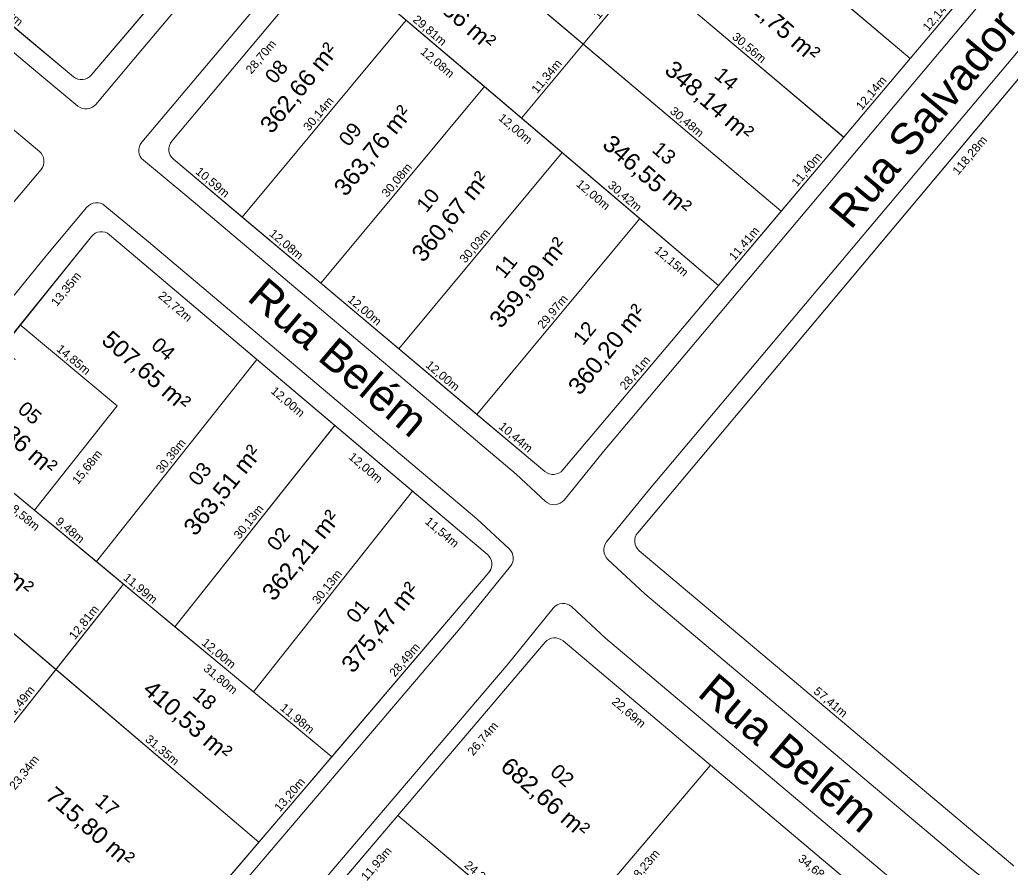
# Model space of a CAD drawing. Header units: metres. Extents: x 3808 to 8215, y 2374 to 6187.
# Drawn here: x 5269.8 to 5386, y 3129.2 to 3229.2 of the extents above; entities that cross this region are included whole.
import ezdxf

# ---------------------------------------------------------------- set-up
doc = ezdxf.new("R2010")
doc.units = ezdxf.units.M
for name, color, linetype in [('Areas Lotes', 1, 'Continuous'), ('Calçada', 8, 'Continuous'), ('COTAS', 7, 'Continuous'), ('Lote', 7, 'Continuous'), ('Nome das Ruas', 7, 'Continuous'), ('Nº Lote', 7, 'Continuous'), ('quadras', 7, 'Continuous')]:
    doc.layers.add(name, color=color, linetype=linetype)
doc.styles.add('Arial', font='arial.ttf')
doc.dimstyles.new('Copy(2) of ISO-25', dxfattribs={"dimtxt": 1, "dimasz": 2.5, "dimexe": 1.25, "dimexo": 0.625, "dimgap": 0.2, "dimtad": 1, "dimtoh": 1, "dimlfac": 1, "dimzin": 1, "dimtxsty": 'Arial', "dimblk": 'NONE', "dimcen": 0, "dimse1": 1, "dimse2": 1, "dimsd1": 1, "dimsd2": 1, "dimclrt": 256, "dimaunit": 1, "dimadec": 3, "dimazin": 0, "dimtfac": 1, "dimtmove": 0, "dimatfit": 3, "dimldrblk": 'NONE', "dimfxl": 1, "dimtolj": 1, "dimtzin": 0, "dimarcsym": 0})

# ---------------------------------------------------------------- blocks, each defined once
blk = doc.blocks.new('*D1633')
at = {"layer": 'Defpoints', "color": 0, "linetype": 'Continuous', "transparency": 16777216}
for p in [(5342.63, 3166.71), (5386.53, 3129.72), (5386.53, 3129.72)]:
    blk.add_point(p, dxfattribs=at)
at = {"layer": 'COTAS', "linetype": 'Continuous', "lineweight": 5, "transparency": 16777216, "insert": (5365.09, 3148.83), "char_height": 1, "attachment_point": 5, "rotation": 319.885, "style": 'Arial'}
blk.add_mtext('\\A1;57,41m', dxfattribs=at)
blk = doc.blocks.new('_None')
blk = doc.blocks.new('*D1636')
at = {"layer": 'Defpoints', "color": 0, "linetype": 'Continuous', "transparency": 16777216}
for p in [(5418.4, 3259.49), (5420.16, 3258.02), (5342.44, 3168.83)]:
    blk.add_point(p, dxfattribs=at)
at = {"layer": 'COTAS', "linetype": 'Continuous', "lineweight": 5, "transparency": 16777216, "insert": (5381.57, 3213.2), "char_height": 1, "attachment_point": 5, "rotation": 50.0429, "style": 'Arial'}
blk.add_mtext('\\A1;118,28m', dxfattribs=at)
blk = doc.blocks.new('*D1637')
at = {"layer": 'Defpoints', "color": 0, "linetype": 'Continuous', "transparency": 16777216}
for p in [(5287.83, 3212.81), (5295.93, 3205.99), (5295.93, 3205.99)]:
    blk.add_point(p, dxfattribs=at)
at = {"layer": 'COTAS', "linetype": 'Continuous', "lineweight": 5, "transparency": 16777216, "insert": (5292.39, 3210.01), "char_height": 1, "attachment_point": 5, "rotation": 319.926, "style": 'Arial'}
blk.add_mtext('\\A1;10,59m', dxfattribs=at)
blk = doc.blocks.new('*D1638')
at = {"layer": 'Defpoints', "color": 0, "linetype": 'Continuous', "transparency": 16777216}
for p in [(5295.93, 3205.99), (5305.17, 3198.21), (5305.17, 3198.21)]:
    blk.add_point(p, dxfattribs=at)
at = {"layer": 'COTAS', "linetype": 'Continuous', "lineweight": 5, "transparency": 16777216, "insert": (5301.07, 3202.71), "char_height": 1, "attachment_point": 5, "rotation": 319.926, "style": 'Arial'}
blk.add_mtext('\\A1;12,08m', dxfattribs=at)
blk = doc.blocks.new('*D1639')
at = {"layer": 'Defpoints', "color": 0, "linetype": 'Continuous', "transparency": 16777216}
for p in [(5305.17, 3198.21), (5314.35, 3190.49), (5314.35, 3190.49)]:
    blk.add_point(p, dxfattribs=at)
at = {"layer": 'COTAS', "linetype": 'Continuous', "lineweight": 5, "transparency": 16777216, "insert": (5310.28, 3194.96), "char_height": 1, "attachment_point": 5, "rotation": 319.926, "style": 'Arial'}
blk.add_mtext('\\A1;12,00m', dxfattribs=at)
blk = doc.blocks.new('*D1640')
at = {"layer": 'Defpoints', "color": 0, "linetype": 'Continuous', "transparency": 16777216}
for p in [(5314.35, 3190.49), (5323.54, 3182.76), (5323.54, 3182.76)]:
    blk.add_point(p, dxfattribs=at)
at = {"layer": 'COTAS', "linetype": 'Continuous', "lineweight": 5, "transparency": 16777216, "insert": (5319.46, 3187.24), "char_height": 1, "attachment_point": 5, "rotation": 319.926, "style": 'Arial'}
blk.add_mtext('\\A1;12,00m', dxfattribs=at)
blk = doc.blocks.new('*D1641')
at = {"layer": 'Defpoints', "color": 0, "linetype": 'Continuous', "transparency": 16777216}
for p in [(5323.54, 3182.76), (5331.53, 3176.04), (5331.53, 3176.04)]:
    blk.add_point(p, dxfattribs=at)
at = {"layer": 'COTAS', "linetype": 'Continuous', "lineweight": 5, "transparency": 16777216, "insert": (5328.05, 3180.01), "char_height": 1, "attachment_point": 5, "rotation": 319.926, "style": 'Arial'}
blk.add_mtext('\\A1;10,44m', dxfattribs=at)
blk = doc.blocks.new('*D1642')
at = {"layer": 'Defpoints', "color": 0, "linetype": 'Continuous', "transparency": 16777216}
for p in [(5351.96, 3197.94), (5351.96, 3197.94), (5333.64, 3176.22)]:
    blk.add_point(p, dxfattribs=at)
at = {"layer": 'COTAS', "linetype": 'Continuous', "lineweight": 5, "transparency": 16777216, "insert": (5342.19, 3187.6), "char_height": 1, "attachment_point": 5, "rotation": 49.8463, "style": 'Arial'}
blk.add_mtext('\\A1;28,41m', dxfattribs=at)
blk = doc.blocks.new('*D1643')
at = {"layer": 'Defpoints', "color": 0, "linetype": 'Continuous', "transparency": 16777216}
for p in [(5359.32, 3206.66), (5359.32, 3206.66), (5351.96, 3197.94)]:
    blk.add_point(p, dxfattribs=at)
at = {"layer": 'COTAS', "linetype": 'Continuous', "lineweight": 5, "transparency": 16777216, "insert": (5355.03, 3202.82), "char_height": 1, "attachment_point": 5, "rotation": 49.8463, "style": 'Arial'}
blk.add_mtext('\\A1;11,41m', dxfattribs=at)
blk = doc.blocks.new('*D1644')
at = {"layer": 'Defpoints', "color": 0, "linetype": 'Continuous', "transparency": 16777216}
for p in [(5366.66, 3215.39), (5366.67, 3215.37), (5359.32, 3206.66)]:
    blk.add_point(p, dxfattribs=at)
at = {"layer": 'COTAS', "linetype": 'Continuous', "lineweight": 5, "transparency": 16777216, "insert": (5362.39, 3211.53), "char_height": 1, "attachment_point": 5, "rotation": 49.8463, "style": 'Arial'}
blk.add_mtext('\\A1;11,40m', dxfattribs=at)
blk = doc.blocks.new('*D1645')
at = {"layer": 'Defpoints', "color": 0, "linetype": 'Continuous', "transparency": 16777216}
for p in [(5374.5, 3224.65), (5374.5, 3224.65), (5366.66, 3215.39)]:
    blk.add_point(p, dxfattribs=at)
at = {"layer": 'COTAS', "linetype": 'Continuous', "lineweight": 5, "transparency": 16777216, "insert": (5369.98, 3220.53), "char_height": 1, "attachment_point": 5, "rotation": 49.8463, "style": 'Arial'}
blk.add_mtext('\\A1;12,14m', dxfattribs=at)
blk = doc.blocks.new('*D1646')
at = {"layer": 'Defpoints', "color": 0, "linetype": 'Continuous', "transparency": 16777216}
for p in [(5382.33, 3233.94), (5382.33, 3233.94), (5374.5, 3224.65)]:
    blk.add_point(p, dxfattribs=at)
at = {"layer": 'COTAS', "linetype": 'Continuous', "lineweight": 5, "transparency": 16777216, "insert": (5377.81, 3229.81), "char_height": 1, "attachment_point": 5, "rotation": 49.8463, "style": 'Arial'}
blk.add_mtext('\\A1;12,14m', dxfattribs=at)
blk = doc.blocks.new('*D1649')
at = {"layer": 'Defpoints', "color": 0, "linetype": 'Continuous', "transparency": 16777216}
for p in [(5306.06, 3236.93), (5308.02, 3235.29), (5287.64, 3214.92)]:
    blk.add_point(p, dxfattribs=at)
at = {"layer": 'COTAS', "linetype": 'Continuous', "lineweight": 5, "transparency": 16777216, "insert": (5298.19, 3224.8), "char_height": 1, "attachment_point": 5, "rotation": 50.0764, "style": 'Arial'}
blk.add_mtext('\\A1;28,70m', dxfattribs=at)
blk = doc.blocks.new('*D1658')
at = {"layer": 'Defpoints', "color": 0, "linetype": 'Continuous', "transparency": 16777216}
for p in [(5315.2, 3229.17), (5315.2, 3229.17), (5295.93, 3205.99)]:
    blk.add_point(p, dxfattribs=at)
at = {"layer": 'COTAS', "linetype": 'Continuous', "lineweight": 5, "transparency": 16777216, "insert": (5304.95, 3218.09), "char_height": 1, "attachment_point": 5, "rotation": 50.253, "style": 'Arial'}
blk.add_mtext('\\A1;30,14m', dxfattribs=at)
blk = doc.blocks.new('*D1659')
at = {"layer": 'Defpoints', "color": 0, "linetype": 'Continuous', "transparency": 16777216}
for p in [(5324.41, 3221.34), (5324.41, 3221.34), (5305.17, 3198.21)]:
    blk.add_point(p, dxfattribs=at)
at = {"layer": 'COTAS', "linetype": 'Continuous', "lineweight": 5, "transparency": 16777216, "insert": (5314.17, 3210.29), "char_height": 1, "attachment_point": 5, "rotation": 50.253, "style": 'Arial'}
blk.add_mtext('\\A1;30,08m', dxfattribs=at)
blk = doc.blocks.new('*D1660')
at = {"layer": 'Defpoints', "color": 0, "linetype": 'Continuous', "transparency": 16777216}
for p in [(5333.55, 3213.58), (5333.55, 3213.58), (5314.35, 3190.49)]:
    blk.add_point(p, dxfattribs=at)
at = {"layer": 'COTAS', "linetype": 'Continuous', "lineweight": 5, "transparency": 16777216, "insert": (5323.34, 3202.54), "char_height": 1, "attachment_point": 5, "rotation": 50.253, "style": 'Arial'}
blk.add_mtext('\\A1;30,03m', dxfattribs=at)
blk = doc.blocks.new('*D1661')
at = {"layer": 'Defpoints', "color": 0, "linetype": 'Continuous', "transparency": 16777216}
for p in [(5342.7, 3205.81), (5342.7, 3205.81), (5323.54, 3182.76)]:
    blk.add_point(p, dxfattribs=at)
at = {"layer": 'COTAS', "linetype": 'Continuous', "lineweight": 5, "transparency": 16777216, "insert": (5332.5, 3194.8), "char_height": 1, "attachment_point": 5, "rotation": 50.253, "style": 'Arial'}
blk.add_mtext('\\A1;29,97m', dxfattribs=at)
blk = doc.blocks.new('*D1662')
at = {"layer": 'Defpoints', "color": 0, "linetype": 'Continuous', "transparency": 16777216}
for p in [(5306.06, 3236.93), (5315.2, 3229.17), (5313.72, 3227.42)]:
    blk.add_point(p, dxfattribs=at)
at = {"layer": 'COTAS', "linetype": 'Continuous', "lineweight": 5, "transparency": 16777216, "insert": (5309.66, 3231.91), "char_height": 1, "attachment_point": 5, "rotation": 319.6543, "style": 'Arial'}
blk.add_mtext('\\A1;11,99m', dxfattribs=at)
blk = doc.blocks.new('*D1663')
at = {"layer": 'Defpoints', "color": 0, "linetype": 'Continuous', "transparency": 16777216}
for p in [(5315.2, 3229.17), (5324.41, 3221.34), (5322.92, 3219.6)]:
    blk.add_point(p, dxfattribs=at)
at = {"layer": 'COTAS', "linetype": 'Continuous', "lineweight": 5, "transparency": 16777216, "insert": (5318.84, 3224.12), "char_height": 1, "attachment_point": 5, "rotation": 319.6543, "style": 'Arial'}
blk.add_mtext('\\A1;12,08m', dxfattribs=at)
blk = doc.blocks.new('*D1664')
at = {"layer": 'Defpoints', "color": 0, "linetype": 'Continuous', "transparency": 16777216}
for p in [(5324.41, 3221.34), (5333.55, 3213.58), (5332.07, 3211.83)]:
    blk.add_point(p, dxfattribs=at)
at = {"layer": 'COTAS', "linetype": 'Continuous', "lineweight": 5, "transparency": 16777216, "insert": (5328.01, 3216.32), "char_height": 1, "attachment_point": 5, "rotation": 319.6543, "style": 'Arial'}
blk.add_mtext('\\A1;12,00m', dxfattribs=at)
blk = doc.blocks.new('*D1665')
at = {"layer": 'Defpoints', "color": 0, "linetype": 'Continuous', "transparency": 16777216}
for p in [(5333.55, 3213.58), (5342.7, 3205.81), (5341.22, 3204.06)]:
    blk.add_point(p, dxfattribs=at)
at = {"layer": 'COTAS', "linetype": 'Continuous', "lineweight": 5, "transparency": 16777216, "insert": (5337.16, 3208.55), "char_height": 1, "attachment_point": 5, "rotation": 319.6543, "style": 'Arial'}
blk.add_mtext('\\A1;12,00m', dxfattribs=at)
blk = doc.blocks.new('*D1666')
at = {"layer": 'Defpoints', "color": 0, "linetype": 'Continuous', "transparency": 16777216}
for p in [(5342.7, 3205.81), (5351.96, 3197.94), (5350.48, 3196.19)]:
    blk.add_point(p, dxfattribs=at)
at = {"layer": 'COTAS', "linetype": 'Continuous', "lineweight": 5, "transparency": 16777216, "insert": (5346.37, 3200.73), "char_height": 1, "attachment_point": 5, "rotation": 319.6543, "style": 'Arial'}
blk.add_mtext('\\A1;12,15m', dxfattribs=at)
blk = doc.blocks.new('*D1667')
at = {"layer": 'Defpoints', "color": 0, "linetype": 'Continuous', "transparency": 16777216}
for p in [(5306.06, 3236.93), (5328.78, 3217.63), (5328.78, 3217.63)]:
    blk.add_point(p, dxfattribs=at)
at = {"layer": 'COTAS', "linetype": 'Continuous', "lineweight": 5, "transparency": 16777216, "insert": (5317.94, 3227.89), "char_height": 1, "attachment_point": 5, "rotation": 319.6543, "style": 'Arial'}
blk.add_mtext('\\A1;29,81m', dxfattribs=at)
blk = doc.blocks.new('*D1668')
at = {"layer": 'Defpoints', "color": 0, "linetype": 'Continuous', "transparency": 16777216}
for p in [(5328.78, 3217.63), (5351.96, 3197.94), (5351.96, 3197.94)]:
    blk.add_point(p, dxfattribs=at)
at = {"layer": 'COTAS', "linetype": 'Continuous', "lineweight": 5, "transparency": 16777216, "insert": (5340.89, 3208.39), "char_height": 1, "attachment_point": 5, "rotation": 319.667, "style": 'Arial'}
blk.add_mtext('\\A1;30,42m', dxfattribs=at)
blk = doc.blocks.new('*D1669')
at = {"layer": 'Defpoints', "color": 0, "linetype": 'Continuous', "transparency": 16777216}
for p in [(5336.03, 3226.35), (5336.03, 3226.35), (5328.78, 3217.63)]:
    blk.add_point(p, dxfattribs=at)
at = {"layer": 'COTAS', "linetype": 'Continuous', "lineweight": 5, "transparency": 16777216, "insert": (5331.79, 3222.5), "char_height": 1, "attachment_point": 5, "rotation": 50.253, "style": 'Arial'}
blk.add_mtext('\\A1;11,34m', dxfattribs=at)
blk = doc.blocks.new('*D1670')
at = {"layer": 'Defpoints', "color": 0, "linetype": 'Continuous', "transparency": 16777216}
for p in [(5343.32, 3235.12), (5343.32, 3235.12), (5336.03, 3226.35)]:
    blk.add_point(p, dxfattribs=at)
at = {"layer": 'COTAS', "linetype": 'Continuous', "lineweight": 5, "transparency": 16777216, "insert": (5339.06, 3231.25), "char_height": 1, "attachment_point": 5, "rotation": 50.253, "style": 'Arial'}
blk.add_mtext('\\A1;11,40m', dxfattribs=at)
blk = doc.blocks.new('*D1673')
at = {"layer": 'Defpoints', "color": 0, "linetype": 'Continuous', "transparency": 16777216}
for p in [(5313.3, 3245.57), (5336.03, 3226.35), (5336.03, 3226.35)]:
    blk.add_point(p, dxfattribs=at)
at = {"layer": 'COTAS', "linetype": 'Continuous', "lineweight": 5, "transparency": 16777216, "insert": (5325.18, 3236.58), "char_height": 1, "attachment_point": 5, "rotation": 319.7866, "style": 'Arial'}
blk.add_mtext('\\A1;29,77m', dxfattribs=at)
blk = doc.blocks.new('*D1674')
at = {"layer": 'Defpoints', "color": 0, "linetype": 'Continuous', "transparency": 16777216}
for p in [(5336.03, 3226.35), (5359.31, 3206.67), (5359.31, 3206.67)]:
    blk.add_point(p, dxfattribs=at)
at = {"layer": 'COTAS', "linetype": 'Continuous', "lineweight": 5, "transparency": 16777216, "insert": (5348.19, 3217.12), "char_height": 1, "attachment_point": 5, "rotation": 319.7866, "style": 'Arial'}
blk.add_mtext('\\A1;30,48m', dxfattribs=at)
blk = doc.blocks.new('*D1676')
at = {"layer": 'Defpoints', "color": 0, "linetype": 'Continuous', "transparency": 16777216}
for p in [(5343.32, 3235.12), (5366.66, 3215.39), (5366.66, 3215.39)]:
    blk.add_point(p, dxfattribs=at)
at = {"layer": 'COTAS', "linetype": 'Continuous', "lineweight": 5, "transparency": 16777216, "insert": (5355.51, 3225.86), "char_height": 1, "attachment_point": 5, "rotation": 319.7866, "style": 'Arial'}
blk.add_mtext('\\A1;30,56m', dxfattribs=at)
blk = doc.blocks.new('*D1677')
at = {"layer": 'Defpoints', "color": 0, "linetype": 'Continuous', "transparency": 16777216}
for p in [(5351.08, 3244.45), (5374.5, 3224.65), (5374.5, 3224.65)]:
    blk.add_point(p, dxfattribs=at)
at = {"layer": 'COTAS', "linetype": 'Continuous', "lineweight": 5, "transparency": 16777216, "insert": (5363.31, 3235.16), "char_height": 1, "attachment_point": 5, "rotation": 319.7866, "style": 'Arial'}
blk.add_mtext('\\A1;30,67m', dxfattribs=at)
blk = doc.blocks.new('*D1695')
at = {"layer": 'Defpoints', "color": 0, "linetype": 'Continuous', "transparency": 16777216}
for p in [(5259.1, 3236.66), (5276.07, 3222.51), (5276.07, 3222.51)]:
    blk.add_point(p, dxfattribs=at)
at = {"layer": 'COTAS', "linetype": 'Continuous', "lineweight": 5, "transparency": 16777216, "insert": (5268.1, 3230.2), "char_height": 1, "attachment_point": 5, "rotation": 320.1616, "style": 'Arial'}
blk.add_mtext('\\A1;22,10m', dxfattribs=at)
blk = doc.blocks.new('*D1696')
at = {"layer": 'Defpoints', "color": 0, "linetype": 'Continuous', "transparency": 16777216}
for p in [(5296.72, 3244.56), (5296.72, 3244.56), (5278.18, 3222.69)]:
    blk.add_point(p, dxfattribs=at)
at = {"layer": 'COTAS', "linetype": 'Continuous', "lineweight": 5, "transparency": 16777216, "insert": (5286.84, 3234.14), "char_height": 1, "attachment_point": 5, "rotation": 49.7044, "style": 'Arial'}
blk.add_mtext('\\A1;28,67m', dxfattribs=at)
blk = doc.blocks.new('*D2230')
at = {"layer": 'Defpoints', "color": 0, "linetype": 'Continuous', "transparency": 16777216}
for p in [(5314.23, 3135.55), (5316.24, 3133.85), (5306.51, 3126.47)]:
    blk.add_point(p, dxfattribs=at)
at = {"layer": 'COTAS', "linetype": 'Continuous', "lineweight": 5, "transparency": 16777216, "insert": (5311.77, 3129.82), "char_height": 1, "attachment_point": 5, "rotation": 49.6363, "style": 'Arial'}
blk.add_mtext('\\A1;11,93m', dxfattribs=at)
blk = doc.blocks.new('*D2231')
at = {"layer": 'Defpoints', "color": 0, "linetype": 'Continuous', "transparency": 16777216}
for p in [(5331.56, 3155.93), (5333.56, 3154.22), (5314.23, 3135.55)]:
    blk.add_point(p, dxfattribs=at)
at = {"layer": 'COTAS', "linetype": 'Continuous', "lineweight": 5, "transparency": 16777216, "insert": (5324.29, 3144.55), "char_height": 1, "attachment_point": 5, "rotation": 49.6363, "style": 'Arial'}
blk.add_mtext('\\A1;26,74m', dxfattribs=at)
blk = doc.blocks.new('*D2232')
at = {"layer": 'Defpoints', "color": 0, "linetype": 'Continuous', "transparency": 16777216}
for p in [(5333.67, 3156.11), (5351.01, 3141.48), (5349.5, 3139.69)]:
    blk.add_point(p, dxfattribs=at)
at = {"layer": 'COTAS', "linetype": 'Continuous', "lineweight": 5, "transparency": 16777216, "insert": (5341.34, 3147.61), "char_height": 1, "attachment_point": 5, "rotation": 319.8545, "style": 'Arial'}
blk.add_mtext('\\A1;22,69m', dxfattribs=at)
blk = doc.blocks.new('*D2233')
at = {"layer": 'Defpoints', "color": 0, "linetype": 'Continuous', "transparency": 16777216}
for p in [(5351.01, 3141.48), (5377.52, 3119.12), (5376.01, 3117.33)]:
    blk.add_point(p, dxfattribs=at)
at = {"layer": 'COTAS', "linetype": 'Continuous', "lineweight": 5, "transparency": 16777216, "insert": (5363.27, 3129.12), "char_height": 1, "attachment_point": 5, "rotation": 319.8545, "style": 'Arial'}
blk.add_mtext('\\A1;34,68m', dxfattribs=at)
blk = doc.blocks.new('*D2258')
at = {"layer": 'Defpoints', "color": 0, "linetype": 'Continuous', "transparency": 16777216}
for p in [(5314.23, 3135.55), (5332.75, 3119.95), (5332.75, 3119.95)]:
    blk.add_point(p, dxfattribs=at)
at = {"layer": 'COTAS', "linetype": 'Continuous', "lineweight": 5, "transparency": 16777216, "insert": (5324.01, 3128.37), "char_height": 1, "attachment_point": 5, "rotation": 319.8746, "style": 'Arial'}
blk.add_mtext('\\A1;24,21m', dxfattribs=at)
blk = doc.blocks.new('*D2260')
at = {"layer": 'Defpoints', "color": 0, "linetype": 'Continuous', "transparency": 16777216}
for p in [(5314.23, 3135.55), (5337.33, 3116.09), (5335.66, 3114.11)]:
    blk.add_point(p, dxfattribs=at)
at = {"layer": 'COTAS', "linetype": 'Continuous', "lineweight": 5, "transparency": 16777216, "insert": (5324.63, 3124.45), "char_height": 1, "attachment_point": 5, "rotation": 319.8746, "style": 'Arial'}
blk.add_mtext('\\A1;30,20m', dxfattribs=at)
blk = doc.blocks.new('*D2262')
at = {"layer": 'Defpoints', "color": 0, "linetype": 'Continuous', "transparency": 16777216}
for p in [(5351.01, 3141.48), (5353.03, 3139.77), (5332.75, 3119.95)]:
    blk.add_point(p, dxfattribs=at)
at = {"layer": 'COTAS', "linetype": 'Continuous', "lineweight": 5, "transparency": 16777216, "insert": (5343.29, 3129.52), "char_height": 1, "attachment_point": 5, "rotation": 49.6958, "style": 'Arial'}
blk.add_mtext('\\A1;28,23m', dxfattribs=at)
blk = doc.blocks.new('*D2420')
at = {"layer": 'Defpoints', "color": 0, "linetype": 'Continuous', "transparency": 16777216}
for p in [(5297.89, 3132.42), (5297.89, 3132.42), (5283, 3114.96)]:
    blk.add_point(p, dxfattribs=at)
at = {"layer": 'COTAS', "linetype": 'Continuous', "lineweight": 5, "transparency": 16777216, "insert": (5289.84, 3124.21), "char_height": 1, "attachment_point": 5, "rotation": 49.5426, "style": 'Arial'}
blk.add_mtext('\\A1;22,95m', dxfattribs=at)
blk = doc.blocks.new('*D2421')
at = {"layer": 'Defpoints', "color": 0, "linetype": 'Continuous', "transparency": 16777216}
for p in [(5306.46, 3142.46), (5306.46, 3142.46), (5297.89, 3132.42)]:
    blk.add_point(p, dxfattribs=at)
at = {"layer": 'COTAS', "linetype": 'Continuous', "lineweight": 5, "transparency": 16777216, "insert": (5301.57, 3137.96), "char_height": 1, "attachment_point": 5, "rotation": 49.5426, "style": 'Arial'}
blk.add_mtext('\\A1;13,20m', dxfattribs=at)
blk = doc.blocks.new('*D2422')
at = {"layer": 'Defpoints', "color": 0, "linetype": 'Continuous', "transparency": 16777216}
for p in [(5324.94, 3164.14), (5324.94, 3164.14), (5306.46, 3142.46)]:
    blk.add_point(p, dxfattribs=at)
at = {"layer": 'COTAS', "linetype": 'Continuous', "lineweight": 5, "transparency": 16777216, "insert": (5315.09, 3153.82), "char_height": 1, "attachment_point": 5, "rotation": 49.5426, "style": 'Arial'}
blk.add_mtext('\\A1;28,49m', dxfattribs=at)
blk = doc.blocks.new('*D2429')
at = {"layer": 'Defpoints', "color": 0, "linetype": 'Continuous', "transparency": 16777216}
for p in [(5271.22, 3194.91), (5273.12, 3193.39), (5261.38, 3182.64)]:
    blk.add_point(p, dxfattribs=at)
at = {"layer": 'COTAS', "linetype": 'Continuous', "lineweight": 5, "transparency": 16777216, "insert": (5267.57, 3187.76), "char_height": 1, "attachment_point": 5, "rotation": 51.266, "style": 'Arial'}
blk.add_mtext('\\A1;15,74m', dxfattribs=at)
blk = doc.blocks.new('*D2430')
at = {"layer": 'Defpoints', "color": 0, "linetype": 'Continuous', "transparency": 16777216}
for p in [(5278.18, 3203.7), (5280.07, 3202.18), (5269.83, 3193.29)]:
    blk.add_point(p, dxfattribs=at)
at = {"layer": 'COTAS', "linetype": 'Continuous', "lineweight": 5, "transparency": 16777216, "insert": (5275.27, 3197.47), "char_height": 1, "attachment_point": 5, "rotation": 51.266, "style": 'Arial'}
blk.add_mtext('\\A1;13,35m', dxfattribs=at)
blk = doc.blocks.new('*D2431')
at = {"layer": 'Defpoints', "color": 0, "linetype": 'Continuous', "transparency": 16777216}
for p in [(5280.32, 3203.91), (5297.65, 3189.22), (5296.15, 3187.45)]:
    blk.add_point(p, dxfattribs=at)
at = {"layer": 'COTAS', "linetype": 'Continuous', "lineweight": 5, "transparency": 16777216, "insert": (5288, 3195.4), "char_height": 1, "attachment_point": 5, "rotation": 319.735, "style": 'Arial'}
blk.add_mtext('\\A1;22,72m', dxfattribs=at)
blk = doc.blocks.new('*D2432')
at = {"layer": 'Defpoints', "color": 0, "linetype": 'Continuous', "transparency": 16777216}
for p in [(5297.65, 3189.22), (5306.73, 3181.37), (5305.3, 3179.69)]:
    blk.add_point(p, dxfattribs=at)
at = {"layer": 'COTAS', "linetype": 'Continuous', "lineweight": 5, "transparency": 16777216, "insert": (5301.24, 3184.18), "char_height": 1, "attachment_point": 5, "rotation": 319.735, "style": 'Arial'}
blk.add_mtext('\\A1;12,00m', dxfattribs=at)
blk = doc.blocks.new('*D2433')
at = {"layer": 'Defpoints', "color": 0, "linetype": 'Continuous', "transparency": 16777216}
for p in [(5306.73, 3181.37), (5315.97, 3173.71), (5314.46, 3171.94)]:
    blk.add_point(p, dxfattribs=at)
at = {"layer": 'COTAS', "linetype": 'Continuous', "lineweight": 5, "transparency": 16777216, "insert": (5310.4, 3176.42), "char_height": 1, "attachment_point": 5, "rotation": 319.735, "style": 'Arial'}
blk.add_mtext('\\A1;12,00m', dxfattribs=at)
blk = doc.blocks.new('*D2434')
at = {"layer": 'Defpoints', "color": 0, "linetype": 'Continuous', "transparency": 16777216}
for p in [(5315.97, 3173.71), (5324.77, 3166.26), (5323.26, 3164.48)]:
    blk.add_point(p, dxfattribs=at)
at = {"layer": 'COTAS', "linetype": 'Continuous', "lineweight": 5, "transparency": 16777216, "insert": (5319.38, 3168.82), "char_height": 1, "attachment_point": 5, "rotation": 319.735, "style": 'Arial'}
blk.add_mtext('\\A1;11,54m', dxfattribs=at)
blk = doc.blocks.new('*D2450')
at = {"layer": 'Defpoints', "color": 0, "linetype": 'Continuous', "transparency": 16777216}
for p in [(5274.02, 3152.73), (5274.02, 3152.73), (5266.87, 3143.73)]:
    blk.add_point(p, dxfattribs=at)
at = {"layer": 'COTAS', "linetype": 'Continuous', "lineweight": 5, "transparency": 16777216, "insert": (5269.82, 3148.73), "char_height": 1, "attachment_point": 5, "rotation": 51.5685, "style": 'Arial'}
blk.add_mtext('\\A1;11,49m', dxfattribs=at)
blk = doc.blocks.new('*D2451')
at = {"layer": 'Defpoints', "color": 0, "linetype": 'Continuous', "transparency": 16777216}
for p in [(5281.98, 3162.76), (5274.02, 3152.73), (5274.02, 3152.73)]:
    blk.add_point(p, dxfattribs=at)
at = {"layer": 'COTAS', "linetype": 'Continuous', "lineweight": 5, "transparency": 16777216, "insert": (5277.37, 3158.24), "char_height": 1, "attachment_point": 5, "rotation": 51.5685, "style": 'Arial'}
blk.add_mtext('\\A1;12,81m', dxfattribs=at)
blk = doc.blocks.new('*D2454')
at = {"layer": 'Defpoints', "color": 0, "linetype": 'Continuous', "transparency": 16777216}
for p in [(5259.51, 3134.45), (5283, 3114.96), (5283, 3114.96)]:
    blk.add_point(p, dxfattribs=at)
at = {"layer": 'COTAS', "linetype": 'Continuous', "lineweight": 5, "transparency": 16777216, "insert": (5271.77, 3125.32), "char_height": 1, "attachment_point": 5, "rotation": 320.3133, "style": 'Arial'}
blk.add_mtext('\\A1;30,52m', dxfattribs=at)
blk = doc.blocks.new('*D2456')
at = {"layer": 'Defpoints', "color": 0, "linetype": 'Continuous', "transparency": 16777216}
for p in [(5252.19, 3171.3), (5274.02, 3152.73), (5274.02, 3152.73)]:
    blk.add_point(p, dxfattribs=at)
at = {"layer": 'COTAS', "linetype": 'Continuous', "lineweight": 5, "transparency": 16777216, "insert": (5263.62, 3162.62), "char_height": 1, "attachment_point": 5, "rotation": 319.6153, "style": 'Arial'}
blk.add_mtext('\\A1;28,66m', dxfattribs=at)
blk = doc.blocks.new('*D2457')
at = {"layer": 'Defpoints', "color": 0, "linetype": 'Continuous', "transparency": 16777216}
for p in [(5274.02, 3152.73), (5297.89, 3132.42), (5297.89, 3132.42)]:
    blk.add_point(p, dxfattribs=at)
at = {"layer": 'COTAS', "linetype": 'Continuous', "lineweight": 5, "transparency": 16777216, "insert": (5286.47, 3143.18), "char_height": 1, "attachment_point": 5, "rotation": 319.6153, "style": 'Arial'}
blk.add_mtext('\\A1;31,35m', dxfattribs=at)
blk = doc.blocks.new('*D2458')
at = {"layer": 'Defpoints', "color": 0, "linetype": 'Continuous', "transparency": 16777216}
for p in [(5276.2, 3150.81), (5278.22, 3149.21), (5261.7, 3132.53)]:
    blk.add_point(p, dxfattribs=at)
at = {"layer": 'COTAS', "linetype": 'Continuous', "lineweight": 5, "transparency": 16777216, "insert": (5270.34, 3140.57), "char_height": 1, "attachment_point": 5, "rotation": 51.5685, "style": 'Arial'}
blk.add_mtext('\\A1;23,34m', dxfattribs=at)
blk = doc.blocks.new('*D2459')
at = {"layer": 'Defpoints', "color": 0, "linetype": 'Continuous', "transparency": 16777216}
for p in [(5259.98, 3181.01), (5281.98, 3162.76), (5280.55, 3161.05)]:
    blk.add_point(p, dxfattribs=at)
at = {"layer": 'COTAS', "linetype": 'Continuous', "lineweight": 5, "transparency": 16777216, "insert": (5270.07, 3170.79), "char_height": 1, "attachment_point": 5, "rotation": 320.3291, "style": 'Arial'}
blk.add_mtext('\\A1;28,58m', dxfattribs=at)
blk = doc.blocks.new('*D2460')
at = {"layer": 'Defpoints', "color": 0, "linetype": 'Continuous', "transparency": 16777216}
for p in [(5281.98, 3162.76), (5306.46, 3142.46), (5305.05, 3140.77)]:
    blk.add_point(p, dxfattribs=at)
at = {"layer": 'COTAS', "linetype": 'Continuous', "lineweight": 5, "transparency": 16777216, "insert": (5293.33, 3151.54), "char_height": 1, "attachment_point": 5, "rotation": 320.3291, "style": 'Arial'}
blk.add_mtext('\\A1;31,80m', dxfattribs=at)
blk = doc.blocks.new('*D2461')
at = {"layer": 'Defpoints', "color": 0, "linetype": 'Continuous', "transparency": 16777216}
for p in [(5259.98, 3181.01), (5271.47, 3171.48), (5271.47, 3171.48)]:
    blk.add_point(p, dxfattribs=at)
at = {"layer": 'COTAS', "linetype": 'Continuous', "lineweight": 5, "transparency": 16777216, "insert": (5266.24, 3176.86), "char_height": 1, "attachment_point": 5, "rotation": 320.3291, "style": 'Arial'}
blk.add_mtext('\\A1;14,93m', dxfattribs=at)
blk = doc.blocks.new('*D2462')
at = {"layer": 'Defpoints', "color": 0, "linetype": 'Continuous', "transparency": 16777216}
for p in [(5281.22, 3183.76), (5283.24, 3182.15), (5271.47, 3171.48)]:
    blk.add_point(p, dxfattribs=at)
at = {"layer": 'COTAS', "linetype": 'Continuous', "lineweight": 5, "transparency": 16777216, "insert": (5277.74, 3176.51), "char_height": 1, "attachment_point": 5, "rotation": 51.5685, "style": 'Arial'}
blk.add_mtext('\\A1;15,68m', dxfattribs=at)
blk = doc.blocks.new('*D2463')
at = {"layer": 'Defpoints', "color": 0, "linetype": 'Continuous', "transparency": 16777216}
for p in [(5271.47, 3171.48), (5278.77, 3165.43), (5278.77, 3165.43)]:
    blk.add_point(p, dxfattribs=at)
at = {"layer": 'COTAS', "linetype": 'Continuous', "lineweight": 5, "transparency": 16777216, "insert": (5275.63, 3169.07), "char_height": 1, "attachment_point": 5, "rotation": 320.3291, "style": 'Arial'}
blk.add_mtext('\\A1;9,48m', dxfattribs=at)
blk = doc.blocks.new('*D2464')
at = {"layer": 'Defpoints', "color": 0, "linetype": 'Continuous', "transparency": 16777216}
for p in [(5278.77, 3165.43), (5288, 3157.77), (5288, 3157.77)]:
    blk.add_point(p, dxfattribs=at)
at = {"layer": 'COTAS', "linetype": 'Continuous', "lineweight": 5, "transparency": 16777216, "insert": (5283.9, 3162.22), "char_height": 1, "attachment_point": 5, "rotation": 320.3291, "style": 'Arial'}
blk.add_mtext('\\A1;11,99m', dxfattribs=at)
blk = doc.blocks.new('*D2465')
at = {"layer": 'Defpoints', "color": 0, "linetype": 'Continuous', "transparency": 16777216}
for p in [(5288, 3157.77), (5297.24, 3150.11), (5297.24, 3150.11)]:
    blk.add_point(p, dxfattribs=at)
at = {"layer": 'COTAS', "linetype": 'Continuous', "lineweight": 5, "transparency": 16777216, "insert": (5293.13, 3154.56), "char_height": 1, "attachment_point": 5, "rotation": 320.3291, "style": 'Arial'}
blk.add_mtext('\\A1;12,00m', dxfattribs=at)
blk = doc.blocks.new('*D2466')
at = {"layer": 'Defpoints', "color": 0, "linetype": 'Continuous', "transparency": 16777216}
for p in [(5297.24, 3150.11), (5297.24, 3150.11), (5306.46, 3142.46)]:
    blk.add_point(p, dxfattribs=at)
at = {"layer": 'COTAS', "linetype": 'Continuous', "lineweight": 5, "transparency": 16777216, "insert": (5302.36, 3146.9), "char_height": 1, "attachment_point": 5, "rotation": 320.3291, "style": 'Arial'}
blk.add_mtext('\\A1;11,98m', dxfattribs=at)
blk = doc.blocks.new('*D2467')
at = {"layer": 'Defpoints', "color": 0, "linetype": 'Continuous', "transparency": 16777216}
for p in [(5269.83, 3193.29), (5281.22, 3183.76), (5281.22, 3183.76)]:
    blk.add_point(p, dxfattribs=at)
at = {"layer": 'COTAS', "linetype": 'Continuous', "lineweight": 5, "transparency": 16777216, "insert": (5276.04, 3189.14), "char_height": 1, "attachment_point": 5, "rotation": 320.1001, "style": 'Arial'}
blk.add_mtext('\\A1;14,85m', dxfattribs=at)
blk = doc.blocks.new('*D2468')
at = {"layer": 'Defpoints', "color": 0, "linetype": 'Continuous', "transparency": 16777216}
for p in [(5297.65, 3189.22), (5297.65, 3189.22), (5278.77, 3165.43)]:
    blk.add_point(p, dxfattribs=at)
at = {"layer": 'COTAS', "linetype": 'Continuous', "lineweight": 5, "transparency": 16777216, "insert": (5287.58, 3177.82), "char_height": 1, "attachment_point": 5, "rotation": 51.5685, "style": 'Arial'}
blk.add_mtext('\\A1;30,38m', dxfattribs=at)
blk = doc.blocks.new('*D2469')
at = {"layer": 'Defpoints', "color": 0, "linetype": 'Continuous', "transparency": 16777216}
for p in [(5306.73, 3181.37), (5306.73, 3181.37), (5288, 3157.77)]:
    blk.add_point(p, dxfattribs=at)
at = {"layer": 'COTAS', "linetype": 'Continuous', "lineweight": 5, "transparency": 16777216, "insert": (5296.74, 3170.07), "char_height": 1, "attachment_point": 5, "rotation": 51.5685, "style": 'Arial'}
blk.add_mtext('\\A1;30,13m', dxfattribs=at)
blk = doc.blocks.new('*D2470')
at = {"layer": 'Defpoints', "color": 0, "linetype": 'Continuous', "transparency": 16777216}
for p in [(5315.97, 3173.71), (5315.97, 3173.71), (5297.24, 3150.11)]:
    blk.add_point(p, dxfattribs=at)
at = {"layer": 'COTAS', "linetype": 'Continuous', "lineweight": 5, "transparency": 16777216, "insert": (5305.97, 3162.41), "char_height": 1, "attachment_point": 5, "rotation": 51.5685, "style": 'Arial'}
blk.add_mtext('\\A1;30,13m', dxfattribs=at)

msp = doc.modelspace()

# ---------------------------------------------------------------- linework, layer by layer
at = {"layer": 'Calçada', "linetype": 'Continuous', "lineweight": 5}
for p, q in [((5267.399, 3217.578), (5272.069, 3213.708)), ((5272.259, 3211.587), (5267.433, 3205.856))]:
    msp.add_line(p, q, dxfattribs=at)
at = {"layer": 'Calçada', "linetype": 'Continuous', "lineweight": 5, "flags": 128}
for points in [[(5307.37, 3354.102, -0.4177746), (5309.494, 3354.31), (5357.138, 3314.65, -0.4170097), (5357.322, 3312.526), (5352.112, 3306.387), (5283.181, 3224.557), (5278.701, 3219.236, -0.4118765), (5276.596, 3219.048), (5271.889, 3222.948), (5232.476, 3256.2), (5229.187, 3258.789, -0.4300369), (5228.988, 3260.957), (5232.906, 3265.419), (5302.681, 3348.328), (5307.37, 3354.102)], [(5362.721, 3308.069, -0.4114229), (5364.824, 3308.251), (5412.343, 3268.695, -0.4152237), (5412.533, 3266.579), (5408.302, 3261.532), (5338.413, 3178.404), (5333.784, 3172.68, -0.4345837), (5331.596, 3172.525), (5328.16, 3175.719), (5289.4, 3208.439), (5284.297, 3212.667, -0.4165545), (5284.107, 3214.789), (5288.536, 3220.048), (5357.458, 3301.868), (5362.721, 3308.069)], [(5388.36, 3125.83, -0.4039094), (5386.286, 3125.633), (5381.353, 3129.565), (5343.285, 3161.656), (5338.937, 3165.699, -0.3941327), (5338.792, 3167.741), (5343.814, 3173.95), (5413.664, 3257.031), (5417.92, 3262.108, -0.4132041), (5420.029, 3262.298), (5424.03, 3258.967), (5467.369, 3222.433, -0.4116651), (5467.557, 3220.329), (5462.617, 3214.364), (5394.131, 3132.568), (5388.36, 3125.83)], [(5246.766, 3071.964, 0.4101791), (5248.865, 3072.155), (5253.782, 3077.971), (5321.811, 3157.875), (5327.481, 3164.886, 0.3941327), (5327.336, 3166.927), (5323.517, 3170.479), (5284.909, 3203.069), (5279.769, 3207.328, 0.4118765), (5277.665, 3207.139), (5272.829, 3201.397), (5200.41, 3112.077, 0.4091985), (5200.611, 3109.984), (5204.779, 3106.484), (5246.766, 3071.964)], [(5381.646, 3120.38, -0.4245934), (5381.851, 3118.231), (5375.105, 3110.355), (5308.461, 3031.525), (5304.244, 3026.506, -0.4170999), (5302.119, 3026.331), (5298.527, 3029.41), (5254.492, 3065.613, -0.4182595), (5254.299, 3067.74), (5259.12, 3073.442), (5327.198, 3153.404), (5332.489, 3159.946, -0.4345837), (5334.677, 3160.102), (5338.643, 3156.414), (5376.914, 3124.152), (5381.646, 3120.38)]]:
    msp.add_lwpolyline(points, format="xyb", dxfattribs=at)
at = {"layer": 'Calçada', "linetype": 'Continuous', "lineweight": 5}
msp.add_arc((5271.112, 3212.553), 1.5, 319.89844, 50.35599, dxfattribs=at)
at = {"layer": 'Lote', "linetype": 'Continuous', "lineweight": 5}
for p, q in [((5359.309, 3206.673), (5313.298, 3245.574)), ((5328.775, 3217.626), (5349.206, 3242.194)), ((5374.502, 3224.654), (5353.328, 3242.556)), ((5306.062, 3236.928), (5351.963, 3197.939)), ((5343.322, 3235.118), (5366.66, 3215.386)), ((5295.928, 3205.99), (5315.201, 3229.166)), ((5305.172, 3198.213), (5324.408, 3221.345)), ((5314.355, 3190.488), (5333.555, 3213.576)), ((5323.537, 3182.762), (5342.701, 3205.806)), ((5281.219, 3183.758), (5269.825, 3193.285)), ((5278.769, 3165.427), (5297.652, 3189.224)), ((5271.474, 3171.477), (5281.219, 3183.758)), ((5288.001, 3157.771), (5306.729, 3181.373)), ((5306.457, 3142.464), (5259.979, 3181.011)), ((5297.238, 3150.11), (5315.966, 3173.712)), ((5297.892, 3132.42), (5252.188, 3171.297)), ((5268.701, 3146.031), (5281.979, 3162.765)), ((5351.007, 3141.481), (5332.746, 3119.951)), ((5314.234, 3135.554), (5360.463, 3096.591))]:
    msp.add_line(p, q, dxfattribs=at)
at = {"layer": 'Lote', "linetype": 'Continuous', "lineweight": 5, "flags": 128}
for points in [[(5259.101, 3236.663), (5276.071, 3222.505, 0.4118787), (5278.176, 3222.687), (5296.719, 3244.555), (5278.208, 3260.373)], [(5315.201, 3229.166), (5306.062, 3236.928), (5287.642, 3214.916, 0.4134448), (5287.827, 3212.806), (5295.928, 3205.99)], [(5323.537, 3182.762), (5331.528, 3176.04, 0.4138065), (5333.64, 3176.221), (5351.963, 3197.939), (5342.701, 3205.806)], [(5281.219, 3183.758), (5271.474, 3171.477), (5278.769, 3165.427), (5297.652, 3189.224), (5280.318, 3203.906, 0.4220621), (5278.179, 3203.7), (5269.825, 3193.285)], [(5297.238, 3150.11), (5306.457, 3142.464), (5324.941, 3164.138, 0.4151973), (5324.769, 3166.256), (5315.966, 3173.712)], [(5332.746, 3119.951), (5351.007, 3141.481), (5333.665, 3156.107, 0.4130988), (5331.555, 3155.932), (5314.234, 3135.554)], [(5360.463, 3096.591), (5377.699, 3117.004, 0.4143639), (5377.52, 3119.119), (5351.007, 3141.481), (5332.746, 3119.951)]]:
    msp.add_lwpolyline(points, format="xyb", close=True, dxfattribs=at)
for points in [[(5320.614, 3254.317), (5313.298, 3245.574), (5336.032, 3226.353), (5343.322, 3235.118)], [(5313.298, 3245.574), (5306.062, 3236.928), (5328.78, 3217.631), (5336.032, 3226.353)], [(5359.323, 3206.662), (5366.674, 3215.375), (5343.322, 3235.118), (5336.032, 3226.353)], [(5324.408, 3221.345), (5315.201, 3229.166), (5295.928, 3205.99), (5305.172, 3198.213)], [(5351.963, 3197.939), (5359.323, 3206.662), (5336.032, 3226.353), (5328.78, 3217.631)], [(5305.172, 3198.213), (5314.355, 3190.488), (5333.555, 3213.576), (5324.408, 3221.345)], [(5314.355, 3190.488), (5323.537, 3182.762), (5342.701, 3205.806), (5333.555, 3213.576)], [(5281.219, 3183.758), (5269.825, 3193.285), (5259.979, 3181.011), (5271.474, 3171.477)], [(5278.769, 3165.427), (5288.001, 3157.771), (5306.806, 3181.47), (5297.652, 3189.224)], [(5315.966, 3173.712), (5306.806, 3181.47), (5288.001, 3157.771), (5297.238, 3150.11)], [(5259.979, 3181.011), (5252.188, 3171.297), (5274.016, 3152.729), (5281.979, 3162.765)], [(5297.892, 3132.42), (5306.457, 3142.464), (5281.979, 3162.765), (5274.016, 3152.729)], [(5314.234, 3135.554), (5306.51, 3126.465), (5329.715, 3106.883), (5337.327, 3116.09)]]:
    msp.add_lwpolyline(points, close=True, dxfattribs=at)
for points in [[(5353.328, 3242.556), (5374.502, 3224.654), (5382.333, 3233.935), (5358.849, 3253.79), (5352.963, 3246.711)], [(5349.206, 3242.194), (5343.322, 3235.118), (5366.674, 3215.375), (5374.502, 3224.654), (5353.274, 3242.602)], [(5268.701, 3146.031), (5274.016, 3152.729), (5252.188, 3171.297), (5245, 3162.336), (5264.519, 3145.734)], [(5265.054, 3141.435), (5259.51, 3134.448), (5282.999, 3114.956), (5297.892, 3132.42), (5274.016, 3152.729), (5268.701, 3146.031)]]:
    msp.add_lwpolyline(points, dxfattribs=at)
at = {"layer": 'quadras', "linetype": 'Continuous', "lineweight": 5}
for p, q in [((5278.176, 3222.687), (5353.996, 3312.104)), ((5362.524, 3304.399), (5287.642, 3214.916)), ((5333.64, 3176.221), (5409.068, 3265.624)), ((5342.442, 3168.825), (5418.402, 3259.489)), ((5276.071, 3222.505), (5232.442, 3258.905)), ((5287.827, 3212.806), (5331.528, 3176.04)), ((5278.179, 3203.7), (5204.416, 3111.741)), ((5324.769, 3166.256), (5280.318, 3203.906)), ((5386.529, 3129.724), (5342.625, 3166.715)), ((5248.939, 3075.017), (5324.941, 3164.138)), ((5331.555, 3155.932), (5257.093, 3068.326)), ((5377.52, 3119.119), (5333.665, 3156.107))]:
    msp.add_line(p, q, dxfattribs=at)
at = {"layer": 'quadras', "linetype": 'Continuous', "lineweight": 5, "flags": 128}
for points in [[(5463.949, 3219.795, 0.4082172), (5463.786, 3221.888), (5420.539, 3259.656, 0.420224), (5418.402, 3259.489), (5342.442, 3168.825, 0.4134064), (5342.625, 3166.715), (5386.529, 3129.724, 0.4150326), (5388.645, 3129.908)], [(5342.442, 3168.825, 0.4134064), (5342.625, 3166.715), (5386.529, 3129.724, 0.4150326), (5388.645, 3129.908), (5463.949, 3219.795, 0.4082172), (5463.786, 3221.888), (5420.539, 3259.656, 0.420224), (5418.402, 3259.489)]]:
    msp.add_lwpolyline(points, format="xyb", close=True, dxfattribs=at)
at = {"layer": 'quadras', "linetype": 'Continuous', "lineweight": 5}
for centre, start, end in [((5277.032, 3223.657), 230.16156, 319.70444), ((5288.793, 3213.954), 140.07639, 229.92596), ((5279.349, 3202.761), 49.73498, 141.26604), ((5332.494, 3177.188), 229.92596, 319.84632), ((5343.592, 3167.862), 140.04293, 229.88499), ((5323.799, 3165.111), 319.54261, 49.73498), ((5332.698, 3154.961), 49.85445, 139.6363)]:
    msp.add_arc(centre, 1.5, start, end, dxfattribs=at)

# ---------------------------------------------------------------- texts
at = {"layer": 'Areas Lotes', "color": 1, "lineweight": 5, "style": 'Arial'}
for s, rotation, p in [('336,86 m²', 318.90341, (5315.137, 3233.788)), ('371,75 m²', 318.90341, (5353.265, 3232.378)), ('362,66 m²', 50.94257, (5299.393, 3215.677)), ('348,14 m²', 318.90341, (5345.463, 3223.077)), ('363,76 m²', 50.94257, (5308.079, 3208.299)), ('346,55 m²', 318.90341, (5338.149, 3214.332)), ('360,67 m²', 50.94257, (5317.225, 3200.53)), ('359,99 m²', 50.94257, (5326.371, 3192.76)), ('360,20 m²', 50.94257, (5335.634, 3184.893)), ('507,65 m²', 318.90341, (5279.237, 3191.278)), ('233,86 m²', 318.90341, (5263.532, 3183.745)), ('363,51 m²', 50.94257, (5290.4, 3168.327)), ('361,39 m²', 318.90341, (5260.756, 3169.503)), ('362,21 m²', 50.94257, (5299.636, 3160.666)), ('375,47 m²', 50.94257, (5308.965, 3152.186)), ('410,53 m²', 318.90341, (5284.102, 3150.141)), ('682,66 m²', 318.90341, (5326.163, 3141.064)), ('715,80 m²', 318.90341, (5272.635, 3137.605))]:
    msp.add_text(s, height=2.0071, rotation=rotation, dxfattribs=at).set_placement(p)
at = {"layer": 'Nome das Ruas', "lineweight": 5, "style": 'Arial'}
for s, height, rotation, p in [('Rua Salvador', 3.68425, 50.27315, (5367.5, 3204.391, 190.804)), ('Rua Belém', 3.6842, 319.74403, (5296.352, 3196.293, 190.804)), ('Rua Belém', 3.6842, 319.74403, (5349.318, 3149.735, 190.804))]:
    msp.add_text(s, height=height, rotation=rotation, dxfattribs=at).set_placement(p)
at = {"layer": 'Nº Lote', "lineweight": 5, "style": 'Arial'}
for s, rotation, p in [('08', 50.94257, (5299.763, 3221.552, 1.156)), ('14', 318.90341, (5351.321, 3222.498, 1.156)), ('09', 50.94257, (5308.449, 3214.174, 1.156)), ('13', 318.90341, (5344.007, 3213.753, 1.156)), ('10', 50.94257, (5317.595, 3206.404, 1.156)), ('11', 50.94257, (5326.742, 3198.635, 1.156)), ('12', 50.94257, (5336.004, 3190.768, 1.156)), ('04', 318.90341, (5285.095, 3190.699, 1.156)), ('05', 318.90341, (5269.39, 3183.166, 1.156)), ('03', 50.94257, (5290.77, 3174.202, 1.156)), ('02', 50.94257, (5300.007, 3166.541, 1.156)), ('01', 50.94257, (5309.335, 3158.061, 1.156)), ('18', 318.90341, (5289.96, 3149.562, 1.156)), ('02', 318.90341, (5332.021, 3140.485, 1.156)), ('17', 318.90341, (5278.492, 3137.026, 1.156))]:
    msp.add_text(s, height=1.706, rotation=rotation, dxfattribs=at).set_placement(p)

# ---------------------------------------------------------------- dimensions: what is measured, and where the dimension line sits
at = {"layer": 'COTAS', "linetype": 'Continuous', "lineweight": 5}
for p1, p2, distance, picture, middle in [((5342.442, 3168.825), (5418.402, 3259.489), -2.294, '*D1636', (5381.567, 3213.198)), ((5313.298, 3245.574), (5336.032, 3226.353), 0, '*D1673', (5325.182, 3236.575)), ((5278.176, 3222.687), (5296.719, 3244.555), 0, '*D1696', (5286.837, 3234.139)), ((5351.084, 3244.453), (5374.502, 3224.654), 0, '*D1677', (5363.31, 3235.165)), ((5287.642, 3214.916), (5306.062, 3236.928), -2.551, '*D1649', (5298.194, 3224.799)), ((5306.062, 3236.928), (5315.201, 3229.166), -2.294, '*D1662', (5309.665, 3231.909)), ((5306.062, 3236.928), (5328.78, 3217.631), 0, '*D1667', (5317.94, 3227.89)), ((5343.322, 3235.118), (5366.66, 3215.386), 0, '*D1676', (5355.508, 3225.864)), ((5295.928, 3205.99), (5315.201, 3229.166), 0, '*D1658', (5304.949, 3218.09)), ((5328.78, 3217.631), (5336.032, 3226.353), 0, '*D1669', (5331.79, 3222.504)), ((5336.032, 3226.353), (5359.309, 3206.673), 0, '*D1674', (5348.188, 3217.125)), ((5305.1721, 3198.2134), (5324.4082, 3221.3447), 0, '*D1659', (5314.1743, 3210.2912)), ((5328.775, 3217.626), (5351.963, 3197.939), 0, '*D1668', (5340.888, 3208.393)), ((5287.827, 3212.806), (5295.928, 3205.99), 0, '*D1637', (5292.393, 3210.011)), ((5314.355, 3190.488), (5333.555, 3213.576), 0, '*D1660', (5323.339, 3202.544)), ((5323.537, 3182.762), (5342.701, 3205.806), 0, '*D1661', (5332.503, 3194.797)), ((5280.318, 3203.906), (5297.652, 3189.224), -2.329, '*D2431', (5287.998, 3195.399)), ((5333.64, 3176.221), (5351.963, 3197.939), 0, '*D1642', (5342.189, 3187.596)), ((5269.825, 3193.285), (5281.219, 3183.758), 0, '*D2467', (5276.036, 3189.136)), ((5278.769, 3165.427), (5297.652, 3189.224), 0, '*D2468', (5287.583, 3177.823)), ((5271.474, 3171.477), (5281.219, 3183.758), -2.585, '*D2462', (5277.744, 3176.509)), ((5288.001, 3157.771), (5306.729, 3181.373), 0, '*D2469', (5296.738, 3170.069)), ((5259.979, 3181.011), (5281.979, 3162.765), -2.232, '*D2459', (5270.066, 3170.786)), ((5259.979, 3181.011), (5271.474, 3171.477), 0, '*D2461', (5266.238, 3176.86)), ((5297.238, 3150.11), (5315.966, 3173.712), 0, '*D2470', (5305.974, 3162.409)), ((5252.188, 3171.297), (5274.016, 3152.729), 0, '*D2456', (5263.621, 3162.623)), ((5271.474, 3171.477), (5278.769, 3165.427), 0, '*D2463', (5275.633, 3169.069)), ((5342.625, 3166.715), (5386.529, 3129.724), 0, '*D1633', (5365.093, 3148.832)), ((5278.769, 3165.427), (5288.001, 3157.771), 0, '*D2464', (5283.897, 3162.215)), ((5281.979, 3162.765), (5274.016, 3152.729), 0, '*D2451', (5277.37, 3158.245)), ((5281.979, 3162.765), (5306.457, 3142.464), -2.199, '*D2460', (5293.326, 3151.538)), ((5288.001, 3157.771), (5297.238, 3150.11), 0, '*D2465', (5293.131, 3154.557)), ((5333.665, 3156.107), (5351.007, 3141.481), -2.345, '*D2232', (5341.341, 3147.614)), ((5266.875, 3143.73), (5274.016, 3152.729), 0, '*D2450', (5269.818, 3148.727)), ((5274.016, 3152.729), (5297.892, 3132.42), 0, '*D2457', (5286.473, 3143.185)), ((5261.697, 3132.531), (5276.203, 3150.813), -2.575, '*D2458', (5270.34, 3140.569)), ((5306.457, 3142.464), (5297.238, 3150.11), 0, '*D2466', (5302.359, 3146.903)), ((5332.746, 3119.951), (5351.007, 3141.481), -2.652, '*D2262', (5343.288, 3129.519)), ((5314.234, 3135.554), (5332.746, 3119.951), 0, '*D2258', (5324.006, 3128.365)), ((5314.234, 3135.554), (5337.327, 3116.09), -2.59, '*D2260', (5324.628, 3124.454))]:
    dim = msp.add_aligned_dim(p1=p1, p2=p2, distance=distance, dimstyle='Copy(2) of ISO-25', override={"dimpost": 'm'}, dxfattribs=at)
    dim.commit()
    dim.dimension.update_dxf_attribs({"geometry": picture, "text_midpoint": middle})
for base, p1, p2, angle, picture, middle in [((5276.071, 3222.505), (5259.101, 3236.663), (5276.071, 3222.505), 140.16156, '*D1695', (5268.099, 3230.199)), ((5343.322, 3235.118), (5336.032, 3226.353), (5343.322, 3235.118), 230.25296, '*D1670', (5339.061, 3231.248)), ((5382.333, 3233.935), (5374.502, 3224.654), (5382.333, 3233.935), 229.84632, '*D1646', (5377.805, 3229.811)), ((5322.923, 3219.596), (5315.201, 3229.166), (5324.408, 3221.345), 139.65434, '*D1663', (5318.838, 3224.117)), ((5374.502, 3224.654), (5366.66, 3215.386), (5374.502, 3224.654), 229.84632, '*D1645', (5369.976, 3220.531)), ((5332.069, 3211.827), (5324.408, 3221.345), (5333.555, 3213.576), 139.65434, '*D1664', (5328.015, 3216.322)), ((5366.674, 3215.375), (5359.323, 3206.662), (5366.66, 3215.386), 229.84632, '*D1644', (5362.386, 3211.535)), ((5341.215, 3204.058), (5333.555, 3213.576), (5342.701, 3205.806), 139.65434, '*D1665', (5337.161, 3208.553)), ((5305.172, 3198.213), (5295.928, 3205.99), (5305.172, 3198.213), 139.92596, '*D1638', (5301.066, 3202.715)), ((5350.478, 3196.19), (5342.701, 3205.806), (5351.963, 3197.939), 139.65434, '*D1666', (5346.365, 3200.734)), ((5359.323, 3206.662), (5351.963, 3197.939), (5359.323, 3206.662), 229.84632, '*D1643', (5355.031, 3202.817)), ((5280.073, 3202.18), (5269.825, 3193.285), (5278.179, 3203.7), 231.26604, '*D2430', (5275.272, 3197.474)), ((5314.355, 3190.488), (5305.172, 3198.213), (5314.355, 3190.488), 139.92596, '*D1639', (5310.279, 3194.964)), ((5273.116, 3193.392), (5261.376, 3182.637), (5271.222, 3194.911), 231.26604, '*D2429', (5267.568, 3187.756)), ((5323.537, 3182.762), (5314.355, 3190.488), (5323.537, 3182.762), 139.92596, '*D1640', (5319.462, 3187.238)), ((5305.304, 3179.69), (5297.652, 3189.224), (5306.729, 3181.373), 139.73498, '*D2432', (5301.243, 3184.18)), ((5331.528, 3176.04), (5323.537, 3182.762), (5331.528, 3176.04), 139.92596, '*D1641', (5328.048, 3180.014)), ((5314.46, 3171.935), (5306.729, 3181.373), (5315.966, 3173.712), 139.73498, '*D2433', (5310.4, 3176.424)), ((5323.264, 3164.479), (5315.966, 3173.712), (5324.769, 3166.256), 139.73498, '*D2434', (5319.38, 3168.818)), ((5324.941, 3164.138), (5306.457, 3142.464), (5324.941, 3164.138), 229.54261, '*D2422', (5315.089, 3153.82)), ((5333.564, 3154.225), (5314.234, 3135.554), (5331.555, 3155.932), 229.6363, '*D2231', (5324.294, 3144.554)), ((5306.457, 3142.464), (5297.892, 3132.42), (5306.457, 3142.464), 229.54261, '*D2421', (5301.565, 3137.962)), ((5376.008, 3117.326), (5351.007, 3141.481), (5377.52, 3119.119), 139.85445, '*D2233', (5363.268, 3129.119)), ((5316.243, 3133.846), (5306.51, 3126.465), (5314.234, 3135.554), 229.6363, '*D2230', (5311.771, 3129.821)), ((5282.999, 3114.956), (5259.51, 3134.448), (5282.999, 3114.956), 140.31335, '*D2454', (5271.766, 3125.318)), ((5297.892, 3132.42), (5282.999, 3114.956), (5297.892, 3132.42), 229.54261, '*D2420', (5289.836, 3124.208))]:
    dim = msp.add_linear_dim(base=base, p1=p1, p2=p2, angle=angle, dimstyle='Copy(2) of ISO-25', override={"dimpost": 'm', "dimtmove": 1}, dxfattribs=at)
    dim.commit()
    dim.dimension.update_dxf_attribs({"geometry": picture, "text_midpoint": middle})

doc.saveas('drawing.dxf')
